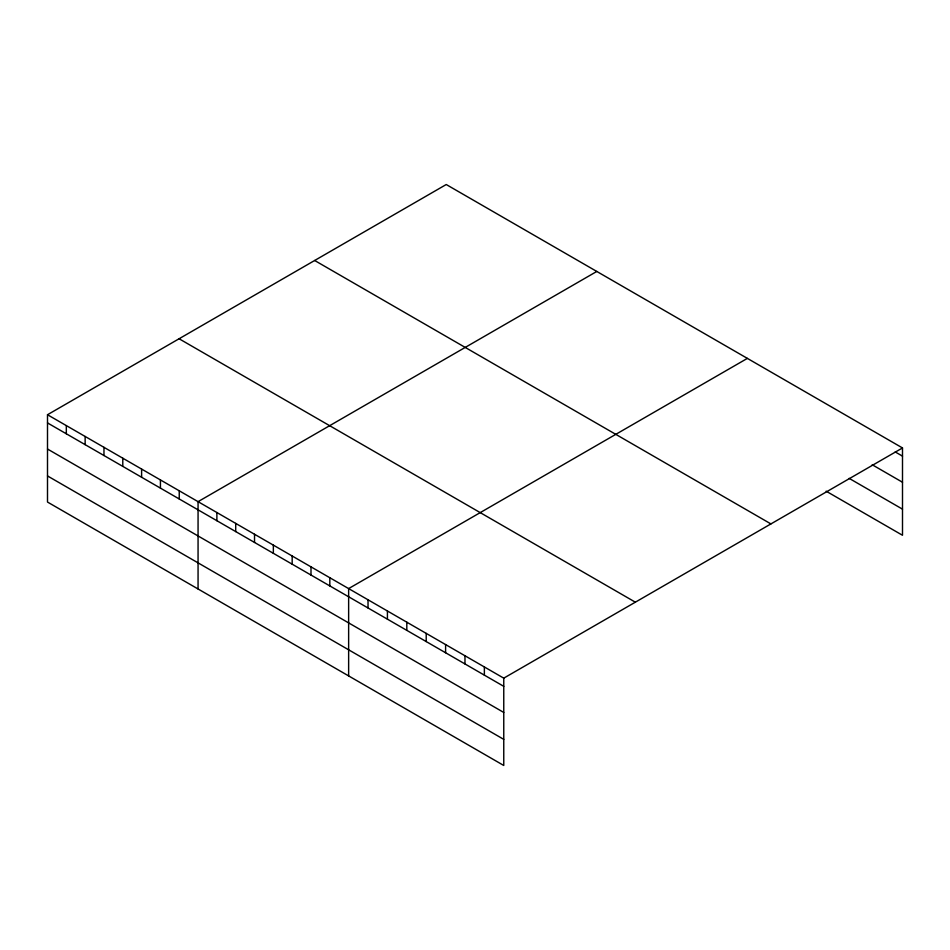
<?xml version="1.0" encoding="UTF-8"?>
<svg xmlns="http://www.w3.org/2000/svg" width="950" height="950" viewBox="0 0 950 950"><rect width="100%" height="100%" fill="white"/><g stroke="black" fill="none" stroke-linecap="round" stroke-linejoin="round"><path stroke-width="1.43" d="M47.5 414.734L503.761 678.158L503.761 765.474L47.5 502.051L47.5 414.734L446.239 184.526L902.5 447.949L902.5 535.266L826.144 491.186M596.802 271.451L198.063 501.659L198.063 588.988M747.365 358.387L348.638 588.584L348.638 675.913M503.761 678.158L902.5 447.949M895.232 451.939L902.5 456.131M872.207 464.752L902.5 482.244M849.169 478.372L902.5 509.152M314.652 260.49L770.913 523.913M179.087 338.758L635.348 602.181M47.5 422.916L503.761 686.339M47.5 449.029L503.761 712.453M47.5 475.938L503.761 739.361M484.369 666.959L484.369 675.141M464.978 655.761L464.978 663.955M445.598 644.563L445.598 652.757M426.206 633.377L426.206 641.559M406.814 622.179L406.814 630.361M387.422 610.981L387.422 619.174M368.03 599.783L368.03 607.976M329.816 577.719L329.816 585.913M310.994 566.853L310.994 575.047M292.173 555.987L292.173 564.181M273.351 545.122L273.351 553.316M254.529 534.256L254.529 542.45M235.707 523.391L235.707 531.584M216.885 512.525L216.885 520.719M179.241 490.794L179.241 498.988M160.431 479.928L160.431 488.122M141.609 469.062L141.609 477.256M122.788 458.197L122.788 466.391M103.966 447.331L103.966 455.513M85.144 436.466L85.144 444.647M66.322 425.6L66.322 433.782"/></g></svg>
